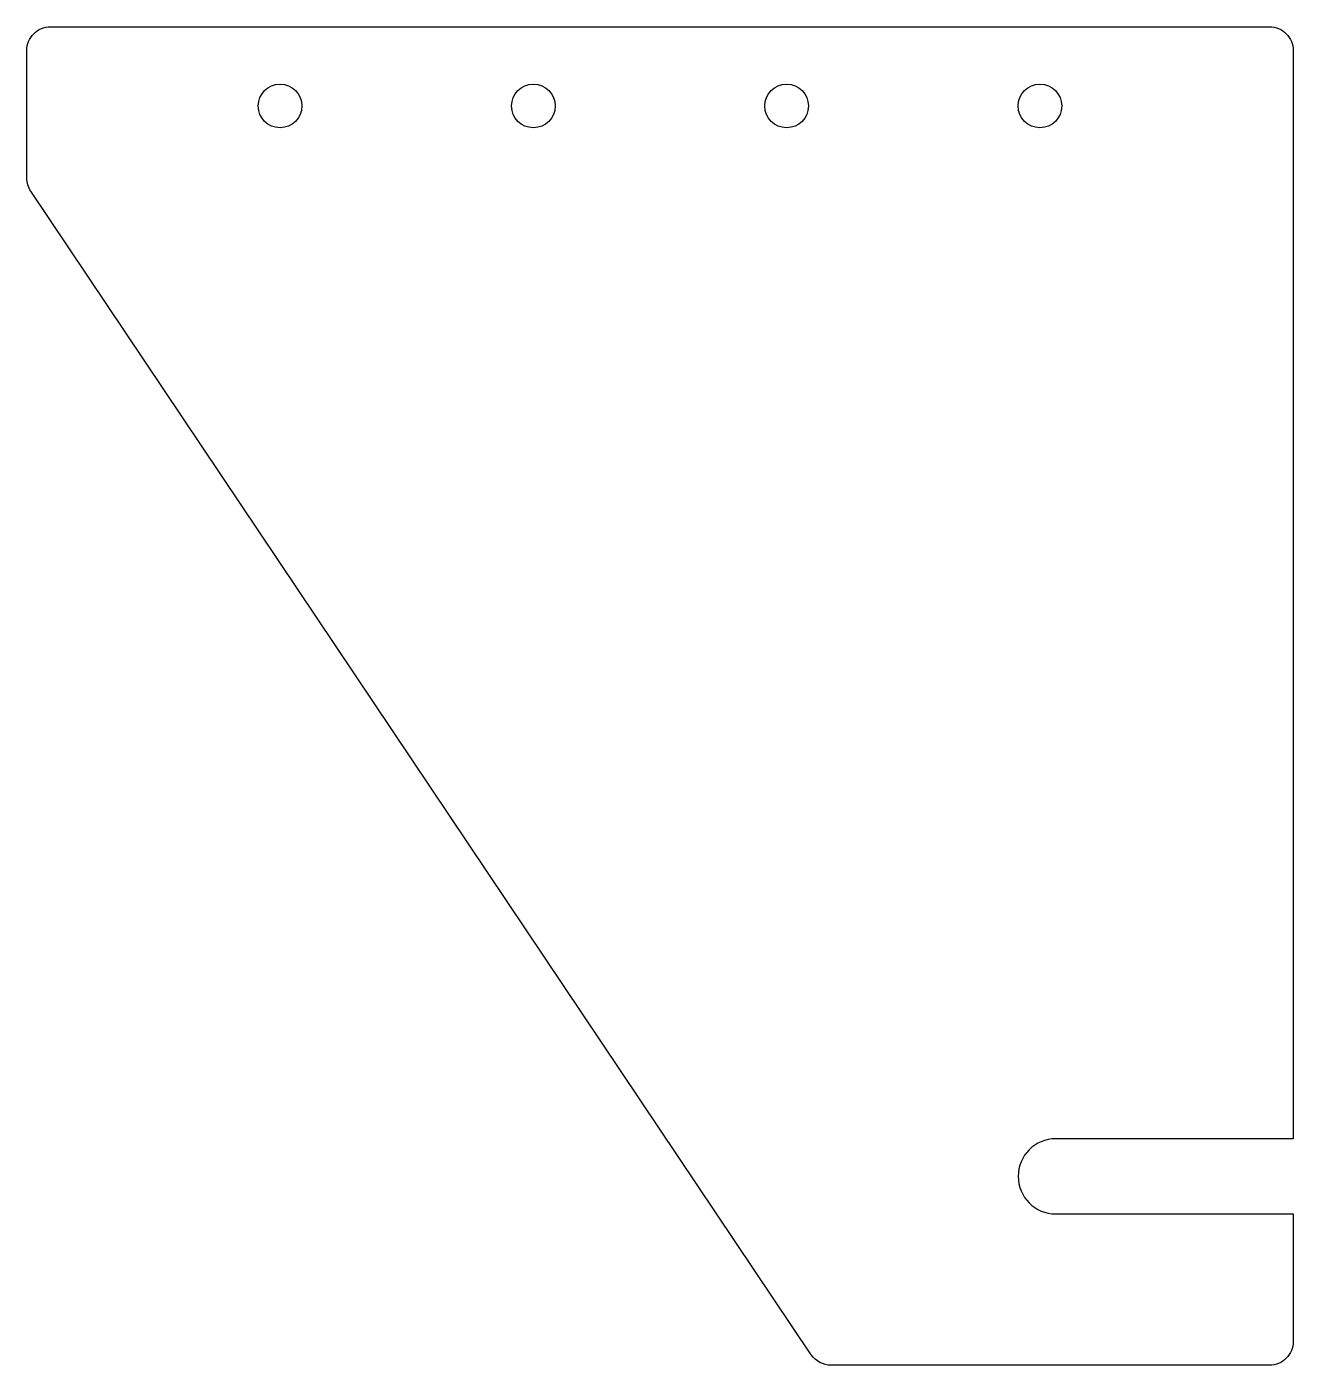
# Model space of a CAD drawing. Header units: millimetres. Extents: x 0 to 160, y -169 to 0.
import ezdxf

# ---------------------------------------------------------------- set-up
doc = ezdxf.new("R2010")
doc.units = ezdxf.units.MM
doc.layers.get('0').update_dxf_attribs({"linetype": 'CONTINUOUS'})

msp = doc.modelspace()

# ---------------------------------------------------------------- linework, layer by layer
msp.add_lwpolyline([(160, -166, -0.414214), (157, -169), (101.6, -169, -0.249944), (99.11, -167.67), (0.51, -20.76, -0.148859), (0, -19.09), (0, -3, -0.414214), (3, 0), (157, 0, -0.414214), (160, -3), (160, -140.4), (130, -140.4, 1), (130, -149.9), (160, -149.9)], format="xyb", close=True)
for centre in [(32, -10), (64, -10), (96, -10), (128, -10)]:
    msp.add_circle(centre, 2.75)

doc.saveas('drawing.dxf')
